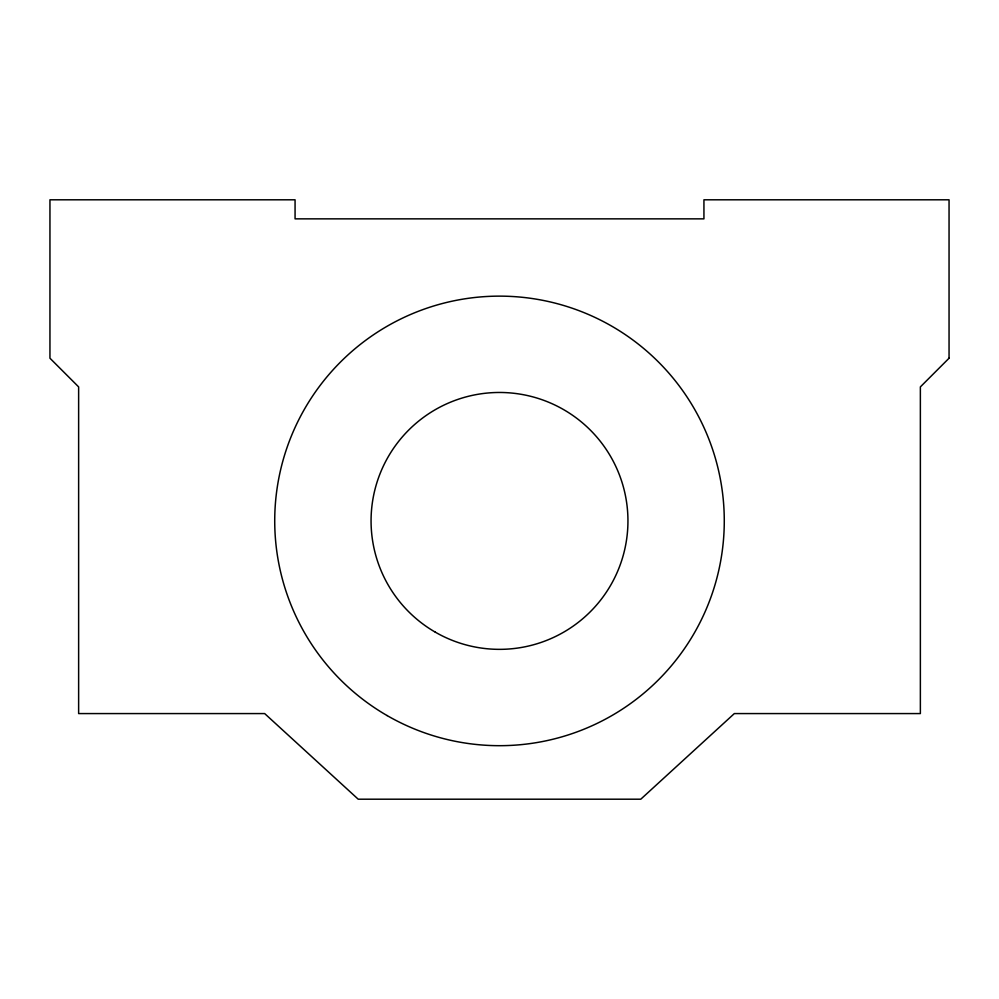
<?xml version="1.0" encoding="UTF-8"?>
<svg xmlns="http://www.w3.org/2000/svg" width="999" height="999" viewBox="0 0 999 999"><rect width="100%" height="100%" fill="white"/><g stroke="black" fill="none" stroke-linecap="round" stroke-linejoin="round"><path stroke-width="1.5" d="M949.05 358.216L920.366 386.9L920.366 713.573L734.34 713.573L640.784 799.2L358.216 799.2L264.66 713.573L78.634 713.573L78.634 386.9L49.95 358.216L49.95 199.8L295.067 199.8L295.067 218.856L703.933 218.856L703.933 199.8L949.05 199.8L949.05 358.216M435.277 632.142A128.446 128.446 0 0 0 627.946 520.904A128.446 128.446 0 0 0 435.277 409.677A128.446 128.446 0 0 0 435.277 632.142M387.113 715.571A224.775 224.775 0 0 0 724.275 520.904A224.775 224.775 0 0 0 387.113 326.248A224.775 224.775 0 0 0 387.113 715.571"/></g></svg>
